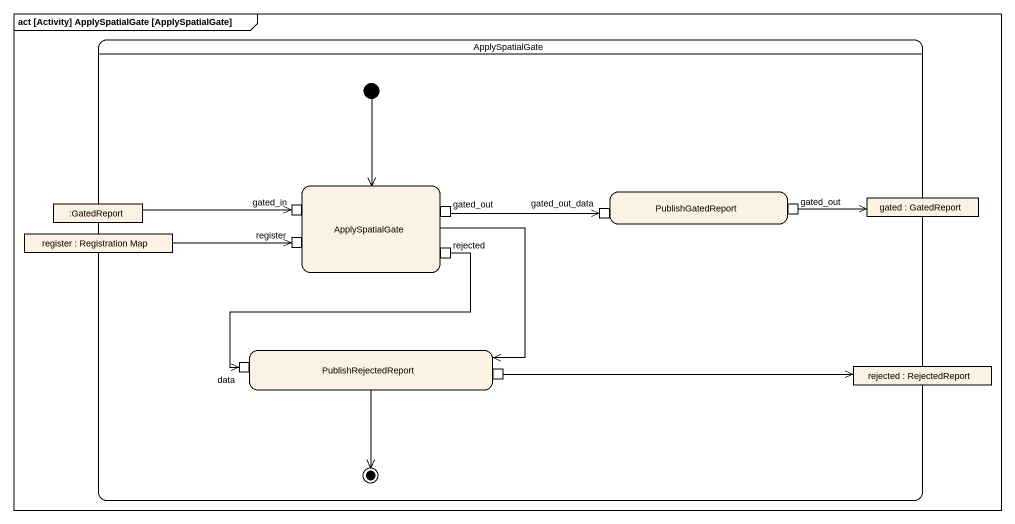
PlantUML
@startuml
mainframe act [Activity] ApplySpatialGate [ApplySpatialGate]
hide empty description
state ApplySpatialGate {
  state ":GatedReport" as GatedReport <<object>>
  state "ApplySpatialGate" as ApplySpatialGate_2 {
    state gated_in <<inputPin>>
    state gated_out <<outputPin>>
    state "register" as register_2 <<inputPin>>
    state rejected <<outputPin>>
  }
  state PublishGatedReport {
    state gated_out_data <<inputPin>>
    state "gated_out" as gated_out_2 <<outputPin>>
  }
  state "gated : GatedReport" as gated <<object>>
  state "register : Registration Map" as register <<object>>
  state PublishRejectedReport {
    state data <<inputPin>>
    state pin1 <<outputPin>>
  }
  state "rejected : RejectedReport" as rejected_2 <<object>>
  [*] --> ApplySpatialGate_2
  PublishRejectedReport --> [*]
}
GatedReport -right-> gated_in
ApplySpatialGate_2 --> PublishRejectedReport
gated_out -right-> gated_out_data
gated_out_2 -right-> gated
register -right-> register_2
rejected -left-> data
pin1 -right-> rejected_2
@enduml
